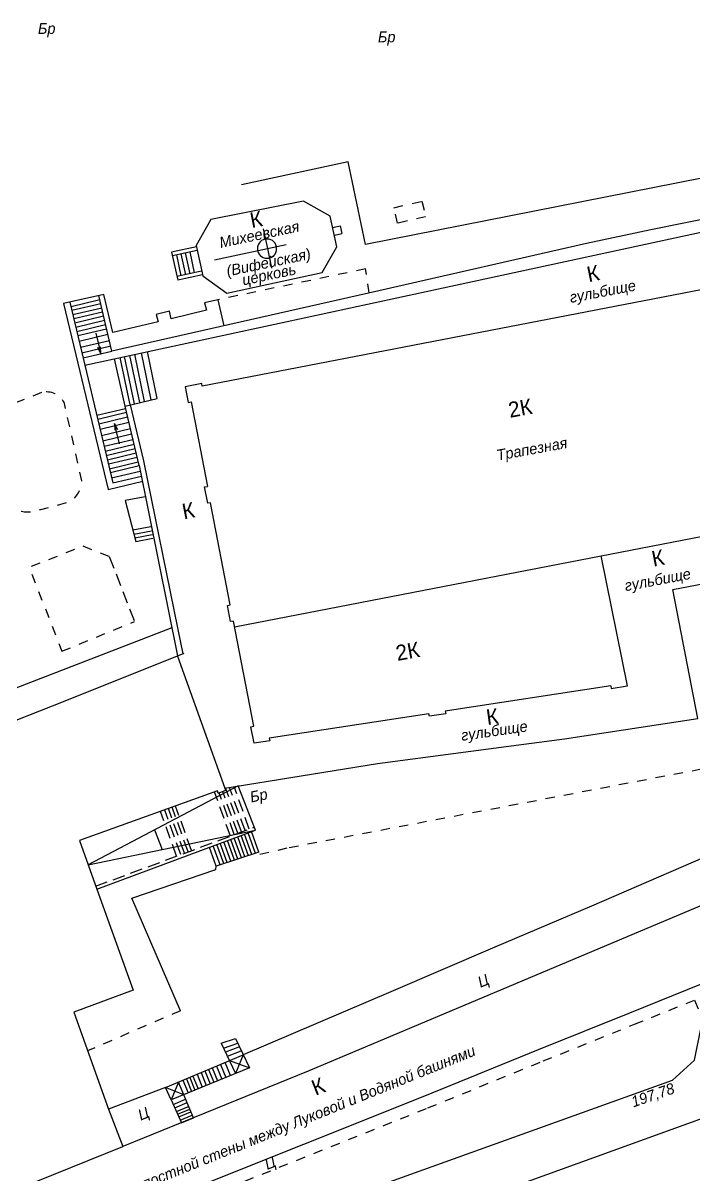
# Model space of a CAD drawing. Header units: metres. Extents: x 2227888 to 2228620, y 529759 to 530801.
# Drawn here: x 2228230.3 to 2228284.3, y 530224.7 to 530317.3 of the extents above; entities that cross this region are included whole.
import ezdxf

# ---------------------------------------------------------------- set-up
doc = ezdxf.new("R2010")
doc.units = ezdxf.units.M
doc.header["$LTSCALE"] = 0.5
for name, pattern in [('189_3', [3, 1.5, -1.5]), ('22', [3, 2, -1]), ('24', [3, 1.5, -1.5]), ('CONTI', [0]), ('L1_5X1_5', [3, 1.5, -1.5]), ('L2X1', [3, 2, -1])]:
    doc.linetypes.add(name, pattern=pattern)
doc.layers.add('ИИ_ЗДАНИЯ_СООРУЖЕНИЯ_025', color=7, linetype='Continuous', lineweight=25)
for name, color, linetype in [('КУЛЬТ_РИТУАЛ', 252, 'CONTI'), ('ОГРАЖДЕНИЯ', 252, 'CONTI'), ('ТРОТУАРЫ', 252, 'CONTI')]:
    doc.layers.add(name, color=color, linetype=linetype)
doc.styles.get("Standard").update_dxf_attribs({"font": '', "height": 0.875})
doc.styles.add('БМ431', font='', dxfattribs={"height": 0.875})
doc.styles.add('древний курсив', font='', dxfattribs={"height": 0.875})
doc.styles.add('рубленый', font='', dxfattribs={"height": 1})
doc.styles.get('Standard').set_extended_font_data('Bm431', italic=True)
doc.styles.get('БМ431').set_extended_font_data('Bm431', italic=True)
doc.styles.get('древний курсив').set_extended_font_data('D431', italic=True)
doc.styles.get('рубленый').set_extended_font_data('P131')
doc.linetypes.add('119_3', pattern='A,6,-2,[12,GUGK.shx,S=1,R=0,X=0,Y=0],6,[12,GUGK.shx,S=1,R=180,X=0,Y=0],-2', length=16)
doc.linetypes.add('122_k', pattern='A,1,-2,6,-0.5,-0.2,["К",Standard,S=2,R=0,X=-0.1,Y=-1],-0.2,-2,6,-2,6,-2,6', length=33.9)
doc.linetypes.add('122_kl', pattern='A,1,-2,6,-0.5,-0.2,["Кл",Standard,S=2,R=0,X=-0.1,Y=-1],-2,-2,6,-2,6,-2,6', length=35.7)
doc.linetypes.add('280', pattern='A,2,[9,GUGK.shx,S=0.25,R=0,X=0,Y=0.5],2,0', length=4)
doc.linetypes.add('474_2', pattern='A,2,[8,GUGK.shx,S=0.1,R=0,X=0,Y=0],2', length=4)
doc.linetypes.add('84a_2', pattern='A,0.001,[5,GUGK.shx,S=0.9,R=225,X=0,Y=0],0.5,[5,GUGK.shx,S=0.4,R=225,X=0,Y=0],0.5', length=1.001)

msp = doc.modelspace()

# ---------------------------------------------------------------- linework, layer by layer
at = {"layer": 'ИИ_ЗДАНИЯ_СООРУЖЕНИЯ_025', "linetype": 'L1_5X1_5', "extrusion": (-2.03036e-17, 5.69296e-17, -1)}
for p, q in [((2228260.111, 530302.482), (2228262.367, 530303.007)), ((2228262.367, 530303.007), (2228262.657, 530301.761)), ((2228260.401, 530301.236), (2228260.111, 530302.482)), ((2228262.657, 530301.761), (2228260.401, 530301.236))]:
    msp.add_line(p, q, dxfattribs=at)
at = {"layer": 'КУЛЬТ_РИТУАЛ', "extrusion": (-2.03036e-17, 5.69296e-17, -1)}
for p, q in [((2228255.194, 530300.881), (2228255.797, 530301.012)), ((2228255.797, 530301.012), (2228255.929, 530300.403)), ((2228249.609, 530300.778), (2228249.945, 530299.198)), ((2228255.326, 530300.272), (2228255.929, 530300.403)), ((2228244.223, 530299.342), (2228242.228, 530298.909)), ((2228244.285, 530299.053), (2228242.291, 530298.62)), ((2228245.688, 530298.293), (2228251.438, 530299.516)), ((2228249.945, 530299.198), (2228250.281, 530297.618)), ((2228242.228, 530298.909), (2228242.72, 530296.644)), ((2228242.62, 530298.694), (2228242.985, 530297.011)), ((2228242.977, 530298.772), (2228243.343, 530297.088)), ((2228243.335, 530298.85), (2228243.701, 530297.166)), ((2228243.693, 530298.927), (2228244.058, 530297.244)), ((2228244.649, 530297.369), (2228242.657, 530296.937)), ((2228244.704, 530297.075), (2228242.72, 530296.644)), ((2228234.04, 530294.898), (2228237.507, 530280.346)), ((2228234.142, 530294.539), (2228236.458, 530295.09)), ((2228234.215, 530294.23), (2228236.531, 530294.781)), ((2228234.295, 530293.889), (2228236.611, 530294.441)), ((2228234.36, 530293.569), (2228236.676, 530294.12)), ((2228234.443, 530293.222), (2228236.759, 530293.773)), ((2228245.031, 530294.229), (2228242.199, 530293.555)), ((2228234.524, 530292.88), (2228236.84, 530293.431)), ((2228234.606, 530292.534), (2228236.923, 530293.085)), ((2228234.687, 530292.196), (2228237.003, 530292.747)), ((2228234.792, 530291.755), (2228237.108, 530292.306)), ((2228234.909, 530291.261), (2228237.226, 530291.812)), ((2228235.015, 530290.819), (2228237.331, 530291.37)), ((2228236.209, 530285.795), (2228238.526, 530286.346)), ((2228236.283, 530285.486), (2228238.599, 530286.037)), ((2228236.372, 530285.112), (2228238.688, 530285.663)), ((2228236.475, 530284.68), (2228238.791, 530285.231)), ((2228236.599, 530284.16), (2228238.915, 530284.711)), ((2228236.701, 530283.733), (2228239.017, 530284.284)), ((2228236.804, 530283.3), (2228239.12, 530283.851)), ((2228236.899, 530282.9), (2228239.215, 530283.452)), ((2228236.979, 530282.563), (2228239.295, 530283.115)), ((2228237.062, 530282.216), (2228239.378, 530282.768)), ((2228237.143, 530281.874), (2228239.459, 530282.425)), ((2228237.236, 530281.482), (2228239.553, 530282.033)), ((2228239.622, 530281.741), (2228242.696, 530266.435)), ((2228237.389, 530280.752), (2228239.705, 530281.303)), ((2228237.507, 530280.346), (2228239.814, 530280.895)), ((2228247.289, 530268.775), (2228276.781, 530274.477)), ((2228242.701, 530266.421), (2228246.519, 530255.8)), ((2228245.923, 530255.576), (2228234.809, 530251.581)), ((2228247.587, 530255.973), (2228235.512, 530249.628)), ((2228245.99, 530255.405), (2228245.923, 530255.576)), ((2228245.99, 530255.405), (2228246.587, 530255.627)), ((2228246.587, 530255.627), (2228246.519, 530255.8)), ((2228248.972, 530252.415), (2228247.587, 530255.973)), ((2228235.512, 530249.628), (2228248.972, 530252.415)), ((2228236.214, 530247.674), (2228248.972, 530252.415)), ((2228236.214, 530247.674), (2228248.972, 530252.415)), ((2228240.86, 530252.438), (2228241.473, 530250.862)), ((2228234.809, 530251.581), (2228236.214, 530247.674))]:
    msp.add_line(p, q, dxfattribs=at)
at = {"layer": 'КУЛЬТ_РИТУАЛ', "linetype": 'L2X1', "extrusion": (-2.03036e-17, 5.69296e-17, -1)}
for p, q in [((2228246.967, 530251.945), (2228245.692, 530255.493)), ((2228247.556, 530252.164), (2228246.344, 530255.536)), ((2228247.853, 530252.274), (2228246.578, 530255.822)), ((2228248.15, 530252.384), (2228246.9, 530255.862)), ((2228248.483, 530252.508), (2228247.256, 530255.919)), ((2228247.269, 530252.057), (2228246.057, 530255.43)), ((2228242.631, 530250.333), (2228241.339, 530253.928)), ((2228242.962, 530250.457), (2228241.675, 530254.038)), ((2228243.267, 530250.57), (2228241.98, 530254.152)), ((2228243.566, 530250.681), (2228242.278, 530254.263)), ((2228243.834, 530250.781), (2228242.547, 530254.362)), ((2228236.12, 530247.914), (2228248.878, 530252.655))]:
    msp.add_line(p, q, dxfattribs=at)
at = {"layer": 'КУЛЬТ_РИТУАЛ', "linetype": 'Continuous', "extrusion": (-2.03036e-17, 5.69296e-17, -1)}
for p, q in [((2228247.846, 530250.185), (2228247.271, 530251.783)), ((2228248.129, 530250.276), (2228247.55, 530251.887)), ((2228248.412, 530250.367), (2228247.828, 530251.99)), ((2228248.695, 530250.458), (2228248.107, 530252.094)), ((2228248.983, 530250.536), (2228248.385, 530252.197)), ((2228249.261, 530250.639), (2228248.664, 530252.301)), ((2228245.81, 530249.532), (2228245.271, 530251.031)), ((2228246.136, 530249.637), (2228245.585, 530251.17)), ((2228246.422, 530249.729), (2228245.868, 530251.272)), ((2228246.708, 530249.821), (2228246.15, 530251.373)), ((2228246.994, 530249.912), (2228246.432, 530251.475)), ((2228247.28, 530250.004), (2228246.715, 530251.576)), ((2228247.563, 530250.095), (2228246.993, 530251.68))]:
    msp.add_line(p, q, dxfattribs=at)
at = {"layer": 'КУЛЬТ_РИТУАЛ', "extrusion": (-2.03036e-17, 5.69296e-17, -1), "elevation": 0}
for points in [[(-2228235.249, 530289.826), (-2228294.894, 530302.693), (-2228292.483, 530315.892)], [(-2228311.6, 530300.806), (-2228307.369, 530299.976), (-2228307.33, 530300.227), (-2228244.699, 530288.119), (-2228244.653, 530288.343), (-2228243.323, 530288.086), (-2228243.568, 530286.818), (-2228243.793, 530286.862), (-2228245.106, 530280.067)], [(-2228241.142, 530293.303), (-2228237.506, 530292.438), (-2228236.766, 530295.506), (-2228233.547, 530294.788), (-2228237.117, 530279.828), (-2228239.919, 530280.494)], [(-2228235.113, 530290.406), (-2228237.43, 530290.952), (-2228236.381, 530295.42)], [(-2228245.946, 530295.079), (-2228244.889, 530294.827), (-2228245.031, 530294.229)], [(-2228242.199, 530293.555), (-2228242.057, 530294.153), (-2228240.999, 530293.901), (-2228241.142, 530293.303)], [(-2228236.138, 530292.389), (-2228236.532, 530290.741), (-2228236.296, 530291.23), (-2228236.532, 530290.741), (-2228236.507, 530291.286)], [(-2228238.89, 530286.621), (-2228239.959, 530282.13), (-2228242.735, 530268.557)], [(-2228238.039, 530283.48), (-2228237.645, 530285.128), (-2228237.881, 530284.639), (-2228237.645, 530285.128), (-2228237.671, 530284.583)], [(-2228277.565, 530264.019), (-2228277.607, 530263.813), (-2228278.92, 530264.014), (-2228276.781, 530274.477), (-2228310.744, 530281.042)], [(-2228277.565, 530264.019), (-2228264.243, 530261.982), (-2228264.285, 530261.777), (-2228262.971, 530261.576), (-2228262.929, 530261.782), (-2228250.085, 530259.818), (-2228250.127, 530259.613), (-2228248.865, 530259.42), (-2228248.612, 530260.726), (-2228248.836, 530260.771), (-2228247.199, 530269.239), (-2228246.975, 530269.196), (-2228246.722, 530270.501), (-2228246.947, 530270.547), (-2228245.359, 530278.759), (-2228245.134, 530278.715), (-2228244.882, 530280.021), (-2228245.106, 530280.067)], [(-2228246.519, 530255.8), (-2228258.798, 530257.787), (-2228269.149, 530259.152), (-2228273.838, 530259.766), (-2228284.562, 530261.405), (-2228282.56, 530271.762), (-2228287.722, 530272.77), (-2228288.694, 530272.965), (-2228288.685, 530273.011), (-2228293.914, 530274.062), (-2228293.923, 530274.016), (-2228295.004, 530274.233), (-2228294.995, 530274.279)], [(-2228243.202, 530266.638), (-2228233.646, 530262.795), (-2228206.781, 530252.193), (-2228209.548, 530245.29), (-2228207.665, 530244.477)], [(-2228294.918, 530250.595), (-2228253.228, 530233.034), (-2228238.302, 530226.963)], [(-2228236.214, 530247.674), (-2228239.13, 530239.562), (-2228234.364, 530237.789), (-2228237.15, 530229.98), (-2228238.302, 530226.963)], [(-2228207.843, 530215.195), (-2228221.253, 530220.565), (-2228221.42, 530220.166), (-2228238.302, 530226.963)]]:
    msp.add_lwpolyline(points, dxfattribs=at)
at = {"layer": 'КУЛЬТ_РИТУАЛ', "elevation": 0, "flags": 128}
for points in [[(2228292.168, 530315.828), (2228292.717, 530312.621), (2228292.293, 530312.551), (2228293.863, 530303.37), (2228286.101, 530301.787), (2228280.785, 530300.702), (2228275.599, 530299.605), (2228258.912, 530295.807), (2228237.43, 530290.952)], [(2228237.306, 530281.19), (2228237.306, 530281.19), (2228239.622, 530281.741), (2228238.484, 530286.525), (2228237.625, 530290.339)], [(2228249.261, 530250.639), (2228245.81, 530249.532)]]:
    msp.add_lwpolyline(points, dxfattribs=at)
at = {"layer": 'КУЛЬТ_РИТУАЛ', "extrusion": (-2.03036e-17, 5.69296e-17, -1), "elevation": 0}
msp.add_lwpolyline([(-2228244.199, 530299.449), (-2228244.733, 530296.99), (-2228246.67, 530295.597), (-2228254.346, 530297.264), (-2228255.529, 530299.336), (-2228254.995, 530301.794), (-2228252.852, 530303), (-2228245.383, 530301.521)], close=True, dxfattribs=at)
at = {"layer": 'КУЛЬТ_РИТУАЛ', "linetype": '24', "elevation": 200.211}
msp.add_lwpolyline([(2228258.13, 530295.63), (2228257.83, 530297.557), (2228245.946, 530295.079)], dxfattribs=at)
at = {"layer": 'КУЛЬТ_РИТУАЛ', "linetype": '122_kl', "elevation": 0, "flags": 128}
msp.add_lwpolyline([(2228245.946, 530295.079), (2228246.436, 530292.987)], dxfattribs=at)
at = {"layer": 'КУЛЬТ_РИТУАЛ'}
for points, elevation in [([(2228238.484, 530286.525), (2228241.078, 530287.142), (2228240.29, 530290.914)], 211.598), ([(2228240.055, 530286.898), (2228239.262, 530290.692)], 211.598), ([(2228240.592, 530287.026), (2228239.802, 530290.808)], 211.598), ([(2228238.89, 530286.621), (2228238.093, 530290.44)], 0), ([(2228239.238, 530286.704), (2228238.432, 530290.513)], 211.598), ([(2228239.671, 530286.807), (2228238.867, 530290.607)], 211.598), ([(2228240.098, 530279.237), (2228238.5, 530278.933), (2228239.343, 530275.631)], 206.74), ([(2228239.101, 530276.579), (2228240.552, 530276.855)], 206.74), ([(2228239.194, 530276.216), (2228240.622, 530276.487)], 206.74), ([(2228239.268, 530275.924), (2228240.678, 530276.192)], 206.74), ([(2228239.343, 530275.631), (2228240.734, 530275.896)], 206.593)]:
    msp.add_lwpolyline(points, dxfattribs=dict(at, elevation=elevation))
at = {"layer": 'КУЛЬТ_РИТУАЛ', "linetype": '22', "elevation": 206.401, "flags": 128}
msp.add_lwpolyline([(2228237.22, 530274.42), (2228239.25, 530269.198)], dxfattribs=at)
at = {"layer": 'КУЛЬТ_РИТУАЛ', "linetype": '280', "flags": 128}
for points, elevation in [([(2228242.246, 530268.679), (2228228.866, 530263.522)], 0), ([(2228241.739, 530231.708), (2228237.15, 530229.98)], 202.871)]:
    msp.add_lwpolyline(points, dxfattribs=dict(at, elevation=elevation))
at = {"layer": 'КУЛЬТ_РИТУАЛ', "linetype": 'ByBlock', "elevation": 0, "flags": 128}
msp.add_lwpolyline([(2228242.735, 530268.557), (2228243.133, 530266.61)], dxfattribs=at)
at = {"layer": 'КУЛЬТ_РИТУАЛ', "extrusion": (1.22465e-16, -2.71926e-32, -1), "elevation": 0}
msp.add_lwpolyline([(-2228233.798, 530219.556), (-2228262.472, 530231.003), (-2228271.746, 530234.783), (-2228279.088, 530237.73), (-2228284.862, 530240.047), (-2228285.528, 530238.389), (-2228294.685, 530242.39), (-2228293.989, 530244.06), (-2228295.367, 530244.631), (-2228297.068, 530238.921), (-2228310.969, 530243.991), (-2228308.058, 530250.303), (-2228325.047, 530257.254), (-2228336.516, 530261.909)], dxfattribs=at)
at = {"layer": 'КУЛЬТ_РИТУАЛ', "linetype": '24', "extrusion": (1.22465e-16, -2.71926e-32, -1), "elevation": 0}
msp.add_lwpolyline([(-2228234.181, 530218.632), (-2228262.846, 530230.076), (-2228272.121, 530233.856), (-2228279.46, 530236.802), (-2228284.307, 530238.747), (-2228284.984, 530237.06), (-2228295.243, 530241.543), (-2228296.413, 530237.617), (-2228312.332, 530243.424), (-2228309.404, 530249.773), (-2228325.425, 530256.328), (-2228335.96, 530260.605)], dxfattribs=at)
at = {"layer": 'КУЛЬТ_РИТУАЛ', "linetype": '280', "flags": 128}
for points in [[(2228292.428, 530253.429), (2228288.597, 530251.737), (2228276.004, 530246.313), (2228268.248, 530243.02), (2228259.881, 530239.422), (2228247.99, 530234.351)], [(2228242.939, 530237.878), (2228239.044, 530246.961), (2228245.781, 530249.249), (2228245.81, 530249.532)]]:
    msp.add_lwpolyline(points, dxfattribs=at)
at = {"layer": 'КУЛЬТ_РИТУАЛ', "lineweight": 25}
for points, elevation in [([(2228246.222, 530235.277), (2228247.366, 530235.666)], 202.875), ([(2228246.222, 530235.277), (2228247.378, 530232.85)], 202.875), ([(2228246.407, 530234.887), (2228247.549, 530235.28)], 202.875), ([(2228247.366, 530235.666), (2228248.487, 530233.303)], 202.871), ([(2228242.199, 530230.732), (2228241.739, 530231.708), (2228247.99, 530234.351)], 202.871), ([(2228247.686, 530234.99), (2228246.56, 530234.564)], 202.871), ([(2228246.716, 530234.237), (2228247.837, 530234.674)], 202.875), ([(2228247.99, 530234.351), (2228247.378, 530232.85)], 202.871), ([(2228248.487, 530233.303), (2228242.199, 530230.732)], 202.871), ([(2228245.505, 530233.3), (2228245.931, 530232.258)], 202.871), ([(2228245.839, 530233.446), (2228246.268, 530232.396)], 202.871), ([(2228246.164, 530233.579), (2228246.594, 530232.529)], 202.871), ([(2228246.974, 530232.684), (2228246.531, 530233.734)], 202.871), ([(2228246.883, 530233.883), (2228248.487, 530233.303)], 202.871), ([(2228243.418, 530232.418), (2228243.834, 530231.401)], 202.871), ([(2228243.689, 530232.533), (2228244.107, 530231.512)], 202.871), ([(2228243.95, 530232.643), (2228244.368, 530231.619)], 202.871), ([(2228244.28, 530232.782), (2228244.7, 530231.755)], 202.871), ([(2228244.597, 530232.916), (2228245.019, 530231.885)], 202.871), ([(2228244.914, 530233.05), (2228245.337, 530232.015)], 202.871), ([(2228245.211, 530233.176), (2228245.635, 530232.137)], 202.871), ([(2228243.205, 530231.143), (2228241.739, 530231.708)], 202.871), ([(2228242.199, 530230.732), (2228243.027, 530228.885), (2228243.994, 530229.278), (2228242.78, 530232.148)], 202.871), ([(2228242.78, 530232.148), (2228242.199, 530230.732)], 202.871), ([(2228243.138, 530232.299), (2228243.553, 530231.285)], 202.871), ([(2228242.362, 530230.367), (2228243.356, 530230.787)], 202.871), ([(2228242.489, 530230.085), (2228243.476, 530230.502)], 202.871), ([(2228242.621, 530229.791), (2228243.601, 530230.206)], 202.871), ([(2228242.718, 530229.574), (2228243.694, 530229.987)], 202.871), ([(2228242.817, 530229.354), (2228243.788, 530229.764)], 202.871), ([(2228242.931, 530229.099), (2228243.897, 530229.507)], 202.871)]:
    msp.add_lwpolyline(points, dxfattribs=dict(at, elevation=elevation))
at = {"layer": 'КУЛЬТ_РИТУАЛ', "extrusion": (-2.03036e-17, 5.69296e-17, -1)}
msp.add_circle((-2228249.908, 530299.19), 0.774, dxfattribs=at)
at = {"layer": 'ОГРАЖДЕНИЯ', "linetype": '280', "elevation": 0, "flags": 128}
msp.add_lwpolyline([(2228290.261, 530309.001), (2228290.732, 530306.024), (2228257.82, 530299.515), (2228256.448, 530306.181), (2228247.845, 530304.312)], dxfattribs=at)
at = {"layer": 'ТРОТУАРЫ', "linetype": '189_3', "flags": 128}
msp.add_lwpolyline([(2228231.773, 530287.608), (2228228.626, 530286.355, 0.283362), (2228227.125, 530282.891), (2228227.981, 530279.535, 0.289794), (2228231.069, 530278.039), (2228234.063, 530278.836, 0.240326), (2228234.999, 530280.506), (2228233.619, 530286.729, 0.371669), (2228231.773, 530287.608)], format="xyb", dxfattribs=at)
at = {"layer": 'ТРОТУАРЫ', "linetype": '189_3', "elevation": 206.401, "flags": 128}
for points in [[(2228237.22, 530274.42), (2228235.11, 530275.26), (2228230.78, 530273.55), (2228233.4, 530266.812)], [(2228233.4, 530266.812), (2228239.25, 530269.198)]]:
    msp.add_lwpolyline(points, dxfattribs=at)
at = {"layer": 'ТРОТУАРЫ', "linetype": '189_3', "lineweight": 25, "elevation": 0}
msp.add_lwpolyline([(2228249.328, 530250.492), (2228251.692, 530251.026), (2228251.692, 530251.026), (2228292.512, 530258.804), (2228293.861, 530257.346), (2228293.128, 530255.965), (2228293.838, 530254.599), (2228293.838, 530254.599)], dxfattribs=at)
at = {"layer": 'ТРОТУАРЫ', "flags": 128}
for points in [[(2228226.337, 530211.608), (2228228.495, 530211.18), (2228242.785, 530217.258), (2228254.248, 530222.144), (2228282.521, 530232.302), (2228284.309, 530233.932), (2228284.796, 530236.448), (2228294.849, 530240.924), (2228296.24, 530237.31), (2228312.654, 530243.176)], [(2228236.141, 530210.429), (2228245.249, 530214.267), (2228255.729, 530218.694), (2228298.218, 530234.062), (2228314.177, 530239.753)]]:
    msp.add_lwpolyline(points, dxfattribs=at)
at = {"layer": 'ТРОТУАРЫ', "linetype": '189_3', "flags": 128}
msp.add_lwpolyline([(2228242.939, 530237.878), (2228235.462, 530234.672)], dxfattribs=at)

# ---------------------------------------------------------------- texts
at = {"layer": 'КУЛЬТ_РИТУАЛ', "linetype": '189_3'}
for s, height, rotation, style, p in [('К', 1.25, 11.04961, 'рубленый', (2228248.67, 530300.837)), ('Михеевская', 0.875, 11.92597, 'БМ431', (2228246.178, 530299.238)), ('(Вифейская)', 0.875, 11.92597, 'БМ431', (2228246.743, 530296.951)), ('церковь', 0.875, 11.92597, 'БМ431', (2228248.003, 530296.229)), ('К', 1.25, 11.637, 'рубленый', (2228275.784, 530296.481)), ('2К', 1.25, 10.35876, 'рубленый', (2228269.449, 530285.58)), ('Трапезная ', 0.875, 10.40611, 'БМ431', (2228268.456, 530282.13)), ('К', 1.25, 10.94155, 'рубленый', (2228243.212, 530277.415)), ('К', 1.25, 10.89549, 'рубленый', (2228280.988, 530273.606)), ('гульбище', 0.875, 10.76038, 'БМ431', (2228278.764, 530271.635)), ('2К', 1.25, 10.35876, 'рубленый', (2228260.391, 530266.023)), ('К', 1.25, 7.69125, 'рубленый', (2228267.629, 530260.867)), ('гульбище', 0.875, 8.19037, 'БМ431', (2228265.583, 530259.599))]:
    msp.add_text(s, height=height, rotation=rotation, dxfattribs=dict(at, style=style)).set_placement(p)
at = {"layer": 'КУЛЬТ_РИТУАЛ', "linetype": '474_2', "style": 'БМ431'}
msp.add_text('гульбище', height=0.875, rotation=10.76652, dxfattribs=at).set_placement((2228274.344, 530294.823))
at = {"layer": 'КУЛЬТ_РИТУАЛ', "linetype": '22'}
for s, height, rotation, style, p in [('Прясло крепостной стены между Луковой и Водяной башнями', 0.875, 22.01818, 'БМ431', (2228234.356, 530221.232)), ('К', 1.25, 21.69744, 'рубленый', (2228253.804, 530231.05))]:
    msp.add_text(s, height=height, rotation=rotation, dxfattribs=dict(at, style=style)).set_placement(p)
at = {"layer": 'КУЛЬТ_РИТУАЛ', "linetype": '119_3', "style": 'БМ431'}
msp.add_text('Ц', height=0.875, rotation=21.41771, dxfattribs=at).set_placement((2228249.924, 530225.087))
at = {"layer": 'ТРОТУАРЫ', "linetype": '84a_2', "style": 'БМ431'}
for p in [(2228231.477, 530316.461), (2228258.829, 530315.782)]:
    msp.add_text('Бр', height=0.875, dxfattribs=at).set_placement(p)
msp.add_text('Бр', height=0.875, rotation=11.81937, dxfattribs=at).set_placement((2228248.636, 530254.637))
at = {"layer": 'ТРОТУАРЫ', "linetype": '122_k', "style": 'БМ431'}
for p in [(2228267.083, 530239.736), (2228239.748, 530229.048)]:
    msp.add_text('Ц', height=0.875, rotation=22.67019, dxfattribs=at).set_placement(p)
at = {"layer": 'ТРОТУАРЫ', "linetype": '24', "style": 'древний курсив'}
msp.add_text('197,78', height=0.875, rotation=19.02325, dxfattribs=at).set_placement((2228279.394, 530230.12))

doc.saveas('drawing.dxf')
